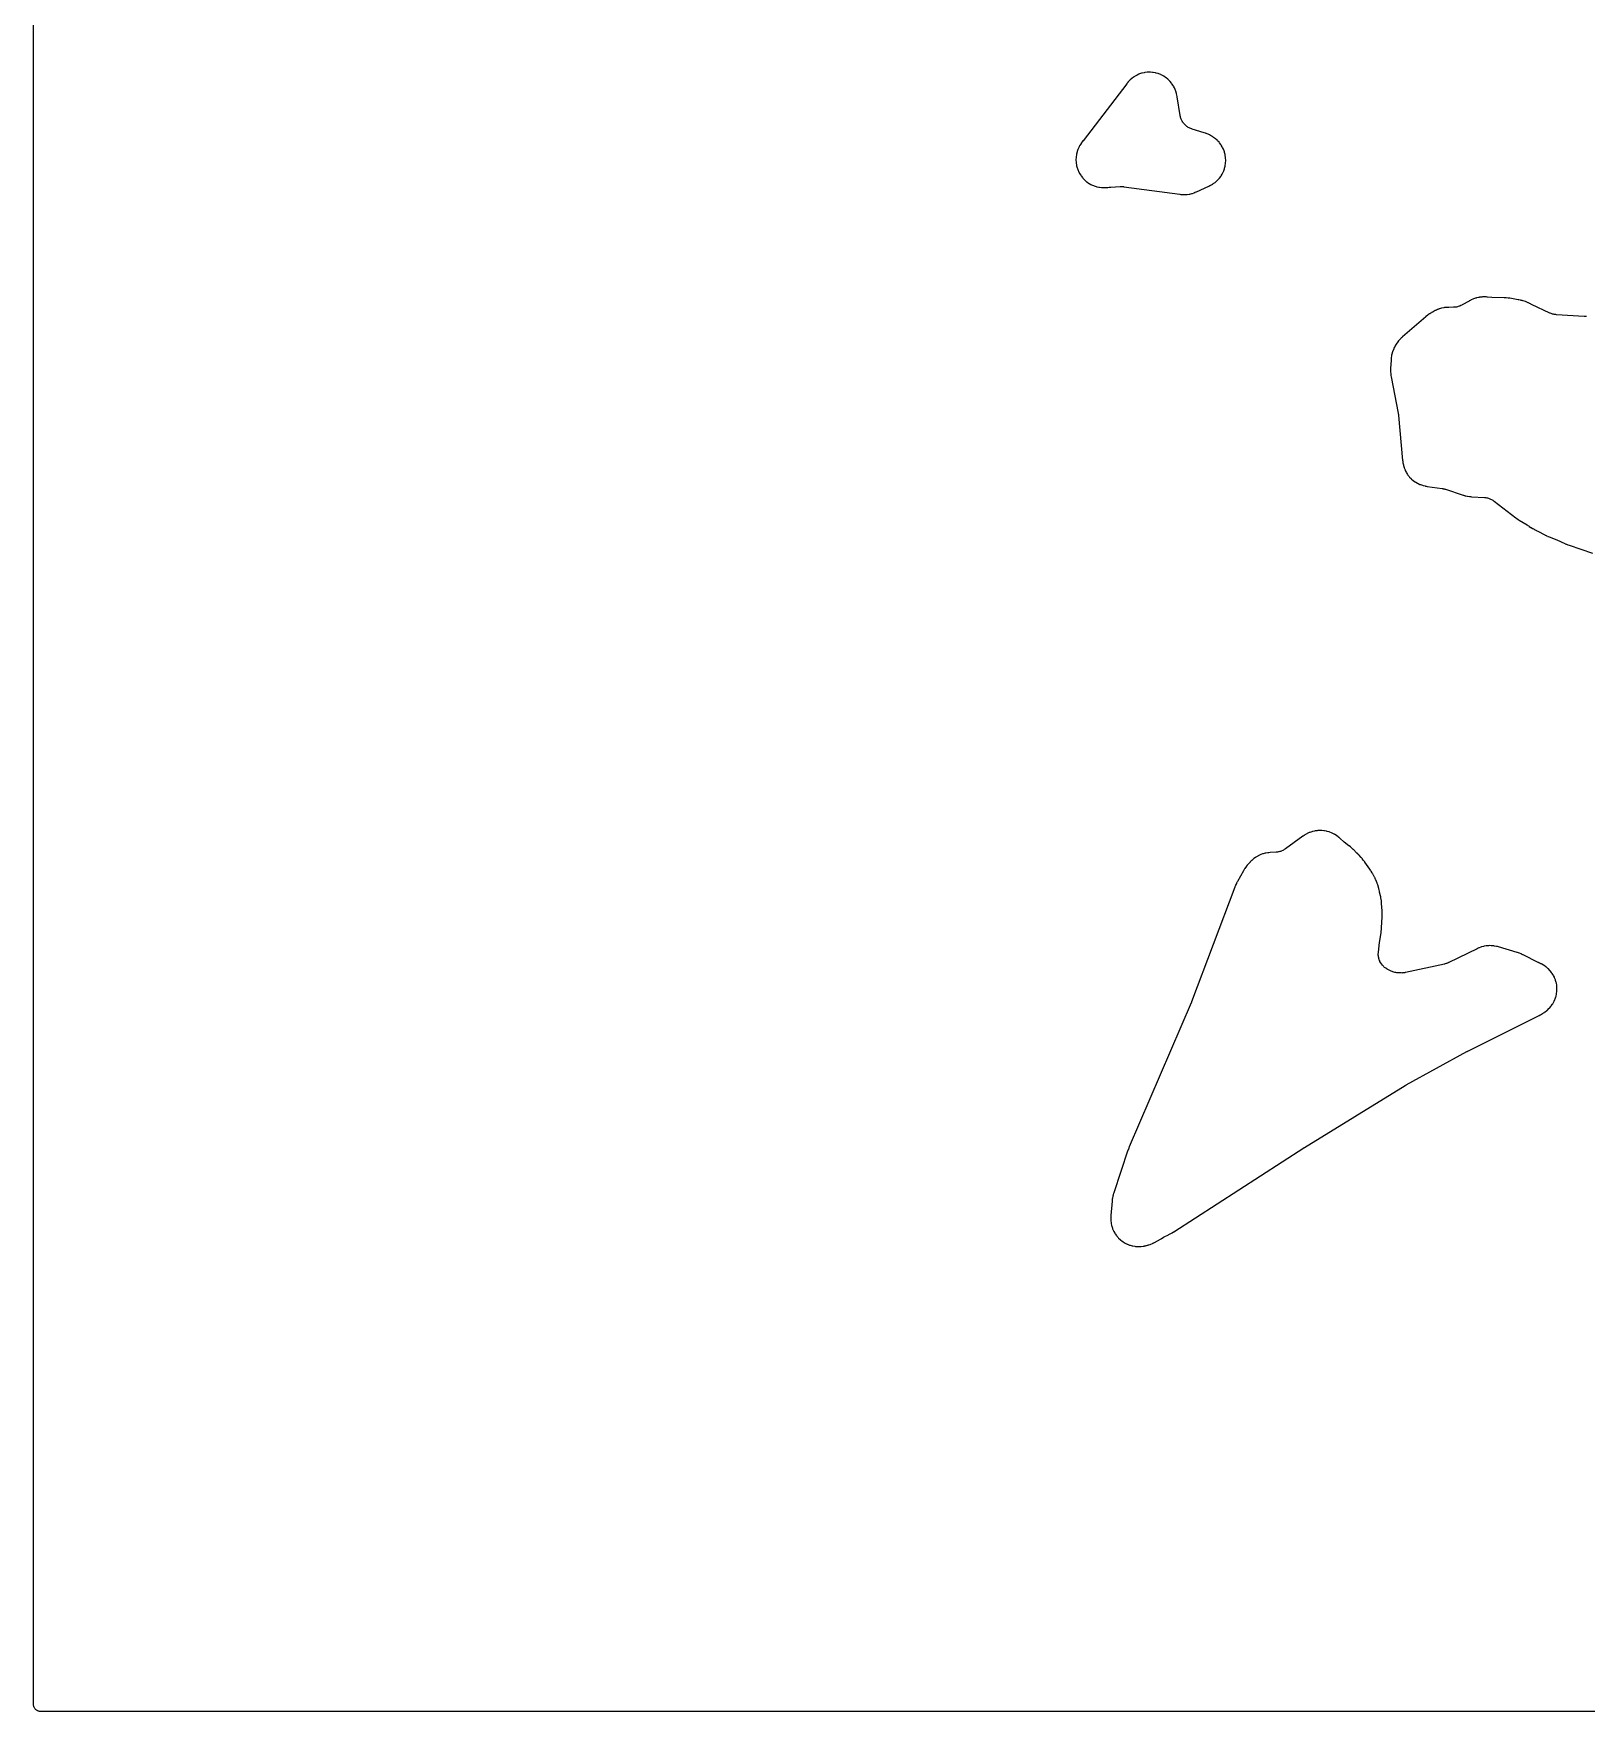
# Model space of a CAD drawing. Header units: millimetres. Extents: x 0 to 300, y 0 to 300.
# Drawn here: x -0.1 to 138.9, y -0.1 to 150 of the extents above; entities that cross this region are included whole.
import ezdxf

# ---------------------------------------------------------------- set-up
doc = ezdxf.new("R2010")
doc.units = ezdxf.units.MM
doc.layers.add('CUT', color=7, linetype='CONTINUOUS')

msp = doc.modelspace()

# ---------------------------------------------------------------- linework, layer by layer
at = {"layer": 'CUT'}
for points in [[(298.5045, -0.0625), (1.4375, -0.0625), (0.5522, -0.0625), (0.4788, -0.0589), (0.4206, -0.0503), (0.3635, -0.036), (0.3082, -0.0162), (0.255, 0.009), (0.2046, 0.0392), (0.1573, 0.0743), (0.1137, 0.1137), (0.0743, 0.1573), (0.0392, 0.2046), (0.009, 0.255), (-0.0162, 0.3082), (-0.036, 0.3635), (-0.0503, 0.4206), (-0.0589, 0.4788), (-0.0625, 0.5522), (-0.0625, 1.4375), (-0.0625, 298.5625)], [(138.8644, 124.6873), (138.8352, 124.6913), (138.778, 124.6975), (138.7634, 124.6989), (138.668, 124.7069), (138.6533, 124.708), (136.166, 124.856), (136.1238, 124.8595), (136.0466, 124.8677), (135.963, 124.8807), (135.9077, 124.8919), (135.8257, 124.9127), (135.7717, 124.929), (135.692, 124.9574), (135.6202, 124.9868), (135.5814, 125.0038), (133.9274, 125.7742), (133.8663, 125.8093), (133.8515, 125.8174), (133.7549, 125.8693), (133.74, 125.8771), (133.6811, 125.9066), (133.6506, 125.9209), (133.4522, 126.0068), (133.3889, 126.0301), (133.1822, 126.0932), (133.1497, 126.1021), (133.0933, 126.1159), (133.0183, 126.136), (132.9675, 126.1473), (132.8035, 126.1765), (132.7778, 126.1805), (132.7501, 126.1842), (132.0085, 126.322), (131.9966, 126.3241), (131.9192, 126.3368), (131.9073, 126.3387), (131.8606, 126.3454), (131.8366, 126.3484), (131.6806, 126.3646), (131.6566, 126.3666), (131.6095, 126.3695), (131.5974, 126.3702), (131.519, 126.3735), (131.507, 126.3739), (130.3806, 126.3996), (129.9938, 126.4342), (129.9778, 126.4354), (129.8741, 126.4419), (129.8582, 126.4427), (129.7958, 126.4449), (129.7639, 126.4452), (129.5591, 126.4416), (129.4953, 126.4371), (129.292, 126.4118), (129.2604, 126.407), (129.2305, 126.4016), (129.2007, 126.3955), (129.0086, 126.351), (128.9793, 126.3434), (128.9595, 126.3377), (128.932, 126.3292), (128.7576, 126.2701), (128.7041, 126.2491), (128.5361, 126.1737), (128.5101, 126.1613), (128.4601, 126.1359), (128.4474, 126.1292), (128.3651, 126.0849), (128.3526, 126.078), (127.7351, 125.7261), (127.6947, 125.7044), (127.6197, 125.6666), (127.5359, 125.6296), (127.4789, 125.6078), (127.3918, 125.5795), (127.3329, 125.5636), (127.2433, 125.5443), (127.1831, 125.5345), (127.092, 125.5244), (127.0082, 125.5194), (126.9624, 125.5178), (126.5391, 125.5142), (126.5251, 125.5139), (126.4337, 125.511), (126.4197, 125.5104), (126.3648, 125.5074), (126.3368, 125.5051), (126.1575, 125.4867), (126.1019, 125.4784), (125.9275, 125.4437), (125.8729, 125.4302), (125.7002, 125.3787), (125.6734, 125.37), (125.6216, 125.3519), (125.6083, 125.3471), (125.5498, 125.325), (125.5487, 125.3246), (125.521, 125.3134), (125.433, 125.2752), (125.4167, 125.2678), (125.3588, 125.2405), (125.3288, 125.2253), (125.1388, 125.1226), (125.0973, 125.097), (124.992, 125.0379), (124.9789, 125.0303), (124.8947, 124.9802), (124.8819, 124.9723), (124.832, 124.9409), (124.8069, 124.9242), (124.6466, 124.8116), (124.6224, 124.7937), (124.5759, 124.7575), (124.5642, 124.7481), (124.4884, 124.6858), (124.4769, 124.6761), (122.3853, 122.8682), (122.3733, 122.8576), (122.2963, 122.7873), (122.2846, 122.7764), (122.2395, 122.733), (122.217, 122.7101), (122.0767, 122.5599), (122.0355, 122.5108), (121.9138, 122.3487), (121.8781, 122.2954), (121.7729, 122.1189), (121.7573, 122.0909), (121.7282, 122.0355), (121.7209, 122.0212), (121.6749, 121.9277), (121.668, 121.9132), (121.6248, 121.8191), (121.619, 121.806), (121.5822, 121.7207), (121.5768, 121.7075), (121.5559, 121.6557), (121.5459, 121.6289), (121.4856, 121.4558), (121.4694, 121.401), (121.4265, 121.2254), (121.4156, 121.1693), (121.3892, 120.988), (121.3858, 120.9596), (121.3804, 120.904), (121.3792, 120.8898), (121.3724, 120.7971), (121.3716, 120.7828), (121.3351, 120.041), (121.3345, 120.0231), (121.3323, 119.9065), (121.3322, 119.8885), (121.333, 119.8186), (121.3344, 119.7827), (121.3508, 119.5503), (121.3544, 119.5146), (121.3635, 119.4453), (121.3661, 119.4275), (121.3847, 119.3124), (121.3879, 119.2948), (122.0104, 116.0606), (122.0124, 116.0497), (122.017, 116.0243), (122.0189, 116.0135), (122.0211, 116.0001), (122.0229, 115.9892), (122.0268, 115.9637), (122.0284, 115.9528), (122.0302, 115.9402), (122.0317, 115.9293), (122.035, 115.9037), (122.0364, 115.8927), (122.0379, 115.8793), (122.0391, 115.8683), (122.0418, 115.8427), (122.0429, 115.8317), (122.4131, 111.8154), (122.4145, 111.8011), (122.4253, 111.7086), (122.4271, 111.6944), (122.4349, 111.639), (122.4396, 111.6107), (122.4738, 111.4302), (122.4872, 111.3745), (122.5378, 111.2005), (122.5564, 111.1463), (122.6234, 110.9779), (122.6471, 110.9257), (122.7298, 110.7645), (122.7584, 110.7148), (122.8561, 110.5623), (122.8893, 110.5155), (123.0011, 110.373), (123.0386, 110.3296), (123.1635, 110.1984), (123.205, 110.1588), (123.3418, 110.0401), (123.3869, 110.0047), (123.5345, 109.8995), (123.5827, 109.8685), (123.7396, 109.778), (123.7905, 109.7517), (123.9554, 109.6766), (124.0086, 109.6553), (124.1799, 109.5962), (124.2349, 109.5801), (124.4135, 109.537), (124.4415, 109.531), (124.4965, 109.5205), (124.5106, 109.5179), (124.6025, 109.5026), (124.6166, 109.5005), (125.9359, 109.3129), (125.9457, 109.3115), (125.961, 109.3092), (125.9861, 109.3049), (126.0197, 109.2988), (126.0494, 109.2929), (126.0729, 109.2877), (126.0864, 109.2847), (126.0913, 109.2836), (126.1202, 109.2763), (126.1842, 109.2591), (126.2224, 109.2479), (126.2352, 109.2439), (126.2446, 109.2408), (127.8355, 108.7175), (127.8478, 108.7136), (127.9276, 108.6893), (127.9399, 108.6856), (127.9883, 108.672), (128.0131, 108.6656), (128.1734, 108.6277), (128.2238, 108.618), (128.3868, 108.594), (128.4123, 108.5908), (128.4622, 108.5856), (128.475, 108.5844), (128.5582, 108.5775), (128.571, 108.5766), (129.7289, 108.506), (129.7731, 108.5022), (129.854, 108.4933), (129.9417, 108.4792), (129.9995, 108.4669), (130.0853, 108.4442), (130.1417, 108.4263), (130.2249, 108.3953), (130.2792, 108.3719), (130.3589, 108.3328), (130.4107, 108.3042), (130.4862, 108.2575), (130.5531, 108.2113), (130.5891, 108.1852), (132.5319, 106.6984), (132.5441, 106.6893), (132.6242, 106.6311), (132.6367, 106.6223), (132.7391, 106.5519), (132.7517, 106.5435), (132.8347, 106.4895), (132.8475, 106.4813), (133.5455, 106.0518), (133.59, 106.0194), (133.6077, 106.007), (133.724, 105.9284), (133.7421, 105.9167), (133.8915, 105.8235), (133.91, 105.8124), (134.0317, 105.7424), (134.0506, 105.732), (134.0517, 105.7314), (134.1749, 105.6664), (134.2408, 105.6286), (134.257, 105.6196), (134.3904, 105.5485), (134.4068, 105.5401), (134.5148, 105.4867), (134.5196, 105.4844), (135.1401, 105.1569), (135.1551, 105.1492), (135.2535, 105.1007), (135.2687, 105.0935), (135.3938, 105.0362), (135.4093, 105.0294), (135.5102, 104.9866), (135.5258, 104.9802), (136.2177, 104.7092), (136.9318, 104.3833), (136.9468, 104.3767), (137.0447, 104.3352), (137.0599, 104.3291), (137.1841, 104.2803), (137.1995, 104.2746), (137.2995, 104.2385), (137.315, 104.2331), (139.4049, 103.5427)]]:
    msp.add_lwpolyline(points, dxfattribs=at)
for points in [[(93.2468, 138.1787), (93.2944, 137.9959), (93.3123, 137.9388), (93.3779, 137.7617), (93.4014, 137.7067), (93.4842, 137.537), (93.5131, 137.4846), (93.6124, 137.324), (93.6463, 137.2748), (93.7611, 137.1248), (93.7998, 137.0792), (93.9289, 136.9413), (93.9719, 136.8998), (94.1141, 136.7755), (94.161, 136.7385), (94.3149, 136.6289), (94.3653, 136.5967), (94.5293, 136.503), (94.5826, 136.476), (94.7552, 136.3991), (94.8109, 136.3775), (94.9902, 136.3182), (95.0478, 136.3022), (95.2321, 136.261), (95.291, 136.2509), (95.4786, 136.2282), (95.5382, 136.2239), (95.7271, 136.22), (95.7868, 136.2218), (95.9777, 136.2368), (96.0074, 136.2399), (96.05, 136.2454), (96.168, 136.2605), (96.1914, 136.2632), (96.2462, 136.2687), (96.2683, 136.2706), (96.2751, 136.2711), (96.2968, 136.2725), (96.3061, 136.273), (97.1386, 136.3177), (97.1492, 136.3182), (97.1657, 136.3189), (97.1928, 136.3196), (97.2292, 136.32), (97.2616, 136.3198), (97.2873, 136.3192), (97.3019, 136.3187), (97.3074, 136.3185), (97.3391, 136.3166), (97.4096, 136.3113), (97.4518, 136.307), (97.466, 136.3053), (97.4765, 136.3039), (102.4745, 135.6257), (102.4884, 135.6239), (102.5792, 135.6138), (102.5932, 135.6124), (102.6479, 135.6076), (102.676, 135.6057), (102.8561, 135.5983), (102.9123, 135.5987), (103.0898, 135.608), (103.1458, 135.6136), (103.3217, 135.6395), (103.3769, 135.6503), (103.5495, 135.6926), (103.6035, 135.7085), (103.7738, 135.7676), (103.8001, 135.7774), (103.8511, 135.7978), (103.8641, 135.8032), (103.9481, 135.8391), (103.961, 135.8448), (105.0696, 136.35), (105.083, 136.3563), (105.1702, 136.3987), (105.1836, 136.4054), (105.2353, 136.4322), (105.2614, 136.4465), (105.4266, 136.5426), (105.4766, 136.5752), (105.6293, 136.6857), (105.6758, 136.723), (105.8168, 136.8482), (105.8594, 136.8899), (105.9873, 137.0284), (106.0255, 137.0742), (106.139, 137.2247), (106.1725, 137.2741), (106.2705, 137.4351), (106.2989, 137.4875), (106.3805, 137.6575), (106.4035, 137.7125), (106.4678, 137.8897), (106.4853, 137.9468), (106.5316, 138.1295), (106.5434, 138.188), (106.5714, 138.3744), (106.5773, 138.4337), (106.5866, 138.622), (106.5866, 138.6817), (106.5772, 138.8699), (106.5712, 138.9293), (106.5432, 139.1157), (106.5314, 139.1742), (106.4849, 139.3569), (106.4674, 139.4139), (106.4031, 139.5911), (106.3799, 139.646), (106.2983, 139.816), (106.2699, 139.8684), (106.1718, 140.0294), (106.1383, 140.0787), (106.0247, 140.2292), (105.9865, 140.2749), (105.8585, 140.4134), (105.8159, 140.4551), (105.6729, 140.5819), (105.6501, 140.6012), (105.6047, 140.6376), (105.5929, 140.6468), (105.5243, 140.699), (105.4987, 140.7175), (105.4173, 140.7729), (105.4035, 140.7821), (105.3489, 140.8171), (105.3204, 140.8343), (105.1351, 140.9392), (105.0756, 140.9687), (104.8798, 141.0524), (104.8489, 141.0647), (104.788, 141.0868), (104.7723, 141.0923), (104.6698, 141.1264), (104.6539, 141.1314), (103.5884, 141.4535), (103.5426, 141.4687), (103.4596, 141.4987), (103.3707, 141.5363), (103.3131, 141.5645), (103.2288, 141.6114), (103.1745, 141.6456), (103.0957, 141.7013), (103.0453, 141.7411), (102.973, 141.8049), (102.9211, 141.8558), (102.859, 141.9233), (102.8193, 141.9711), (102.7671, 142.0406), (102.7346, 142.0885), (102.6893, 142.1627), (102.6616, 142.2135), (102.6237, 142.2917), (102.601, 142.3449), (102.5709, 142.4264), (102.5534, 142.4815), (102.5312, 142.5656), (102.5147, 142.6434), (102.5066, 142.6861), (102.2369, 144.3425), (102.2335, 144.3615), (102.2093, 144.4848), (102.2053, 144.5037), (102.1819, 144.6056), (102.1732, 144.6388), (102.1123, 144.8483), (102.0911, 144.909), (102.0201, 145.0816), (101.9945, 145.1358), (101.9054, 145.3029), (101.8746, 145.3543), (101.7693, 145.5116), (101.7335, 145.5597), (101.613, 145.7058), (101.5726, 145.75), (101.4381, 145.8833), (101.3935, 145.9233), (101.2464, 146.0426), (101.1981, 146.0779), (101.0398, 146.1819), (100.9882, 146.2123), (100.8203, 146.3), (100.7659, 146.325), (100.5902, 146.3955), (100.5336, 146.415), (100.3517, 146.4677), (100.2934, 146.4814), (100.1071, 146.5157), (100.0477, 146.5236), (99.859, 146.5391), (99.7991, 146.541), (99.6098, 146.5376), (99.55, 146.5335), (99.362, 146.5113), (99.3029, 146.5013), (99.118, 146.4604), (99.0603, 146.4445), (98.8804, 146.3854), (98.8245, 146.3639), (98.6514, 146.2871), (98.5979, 146.2601), (98.4333, 146.1665), (98.3828, 146.1343), (98.2283, 146.0247), (98.1813, 145.9876), (98.0386, 145.8632), (97.9954, 145.8216), (97.864, 145.6816), (97.8441, 145.6593), (97.8062, 145.6147), (97.7967, 145.6032), (97.7355, 145.5274), (97.7263, 145.5156), (93.8183, 140.4172), (93.8083, 140.4037), (93.7445, 140.3155), (93.7349, 140.3018), (93.658, 140.189), (93.6488, 140.175), (93.59, 140.0834), (93.5812, 140.0692), (93.576, 140.0606), (93.5685, 140.0477), (93.5204, 139.9633), (93.5132, 139.9502), (93.4856, 139.8988), (93.4721, 139.8721), (93.3901, 139.6991), (93.3672, 139.6438), (93.3037, 139.4659), (93.2864, 139.4087), (93.2409, 139.2254), (93.2294, 139.1668), (93.2023, 138.9798), (93.1967, 138.9203), (93.1883, 138.7316), (93.1887, 138.6718), (93.1992, 138.4832), (93.2054, 138.4238), (93.2346, 138.2372)], [(101.6297, 42.6511), (101.7822, 42.735), (101.8008, 42.7456), (101.9199, 42.8168), (101.9381, 42.828), (113.5794, 50.3545), (113.5896, 50.361), (113.5984, 50.3666), (113.6044, 50.3704), (113.6188, 50.3794), (113.625, 50.3832), (122.6459, 55.9115), (122.6582, 55.919), (122.671, 55.9266), (122.6753, 55.9292), (122.6857, 55.9354), (122.6903, 55.9381), (122.6955, 55.9411), (122.7, 55.9438), (122.7106, 55.9499), (122.7146, 55.9521), (122.7232, 55.957), (122.7355, 55.9639), (122.7409, 55.9669), (128.1519, 58.9458), (128.1626, 58.9517), (128.1733, 58.9575), (128.1865, 58.9646), (128.195, 58.969), (128.2082, 58.976), (128.2146, 58.9792), (128.2189, 58.9814), (128.2299, 58.987), (128.2346, 58.9894), (134.6291, 62.1873), (134.6419, 62.194), (134.7249, 62.238), (134.7376, 62.2449), (134.8405, 62.3027), (134.853, 62.31), (134.9338, 62.358), (134.9462, 62.3655), (134.9952, 62.3962), (135.0076, 62.4043), (135.0879, 62.4574), (135.1001, 62.4657), (135.1475, 62.4988), (135.1714, 62.5164), (135.3215, 62.6326), (135.3664, 62.6711), (135.5024, 62.7997), (135.5434, 62.8425), (135.6661, 62.9839), (135.7026, 63.0305), (135.8107, 63.1833), (135.8425, 63.2333), (135.935, 63.396), (135.9617, 63.4489), (136.0378, 63.62), (136.0591, 63.6752), (136.1179, 63.8529), (136.1337, 63.91), (136.1747, 64.0926), (136.1848, 64.151), (136.2076, 64.3368), (136.2119, 64.3958), (136.2163, 64.583), (136.2147, 64.6422), (136.2006, 64.8289), (136.1933, 64.8876), (136.1609, 65.072), (136.1477, 65.1297), (136.0973, 65.31), (136.0785, 65.3662), (136.0106, 65.5406), (135.9864, 65.5946), (135.9015, 65.7615), (135.8721, 65.8129), (135.7713, 65.9706), (135.7369, 66.0189), (135.621, 66.1658), (135.5821, 66.2105), (135.4522, 66.3453), (135.4091, 66.3859), (135.2666, 66.5073), (135.2197, 66.5434), (135.0659, 66.6502), (135.0157, 66.6815), (134.8499, 66.7738), (134.8236, 66.7876), (134.7718, 66.8132), (134.7584, 66.8196), (134.6711, 66.8601), (134.6576, 66.8661), (134.6451, 66.8716), (134.6325, 66.8771), (134.6031, 66.8904), (134.5906, 66.8962), (134.5836, 66.8995), (134.5724, 66.9049), (134.5466, 66.9175), (134.5355, 66.923), (133.1881, 67.6031), (133.1761, 67.6091), (133.0974, 67.6466), (133.0852, 67.6522), (133.0374, 67.6737), (133.0128, 67.6842), (132.8508, 67.7485), (132.8257, 67.7578), (132.7762, 67.775), (132.7635, 67.7792), (132.6805, 67.8059), (132.6677, 67.8098), (130.9874, 68.3089), (130.974, 68.3127), (130.8867, 68.3364), (130.8733, 68.3399), (130.8205, 68.3529), (130.7933, 68.359), (130.6184, 68.3937), (130.5634, 68.402), (130.3883, 68.4201), (130.3328, 68.4233), (130.1568, 68.4251), (130.1012, 68.4231), (129.9259, 68.4086), (129.8707, 68.4014), (129.6974, 68.3708), (129.6432, 68.3586), (129.4735, 68.312), (129.4206, 68.2948), (129.2537, 68.2318), (129.2279, 68.2214), (129.178, 68.1999), (129.1652, 68.1942), (129.083, 68.1565), (129.0705, 68.1505), (126.5492, 66.9217), (126.5372, 66.9159), (126.5209, 66.9083), (126.472, 66.8871), (126.3894, 66.8541), (126.3526, 66.8404), (126.3152, 66.8283), (126.23, 66.8028), (126.1784, 66.7891), (126.161, 66.7849), (126.1479, 66.782), (122.6689, 66.0171), (122.6582, 66.0148), (122.6416, 66.0114), (122.6141, 66.0061), (122.5771, 65.9996), (122.5441, 65.9945), (122.5395, 65.9939), (122.4811, 65.9878), (122.4014, 65.9821), (122.3255, 65.98), (122.272, 65.9807), (122.2276, 65.9824), (122.2132, 65.9833), (122.2023, 65.9841), (121.9303, 66.0045), (121.8824, 66.0094), (121.7949, 66.0207), (121.7002, 66.0381), (121.6379, 66.0531), (121.5456, 66.0806), (121.4852, 66.1021), (121.3964, 66.1393), (121.3169, 66.1776), (121.2741, 66.1997), (121.0273, 66.3356), (120.9893, 66.3578), (120.9206, 66.4001), (120.848, 66.4499), (120.8013, 66.4854), (120.734, 66.542), (120.691, 66.5819), (120.6295, 66.6449), (120.5906, 66.6887), (120.5355, 66.7574), (120.5011, 66.8049), (120.453, 66.8786), (120.4234, 66.9292), (120.3827, 67.0073), (120.3582, 67.0606), (120.3254, 67.1423), (120.3062, 67.1976), (120.2815, 67.2822), (120.2678, 67.3392), (120.2515, 67.4257), (120.2435, 67.4837), (120.2357, 67.5714), (120.2333, 67.63), (120.2341, 67.718), (120.2388, 67.7986), (120.2425, 67.8425), (120.337, 68.7219), (120.484, 69.5815), (120.4867, 69.5993), (120.503, 69.7152), (120.5052, 69.7331), (120.5212, 69.8791), (120.5229, 69.897), (120.5321, 70.0137), (120.5333, 70.0317), (120.5818, 71.0178), (120.5823, 71.0236), (120.5833, 71.0373), (120.5866, 71.0907), (120.5876, 71.1181), (120.588, 71.145), (120.5889, 71.1623), (120.5894, 71.1769), (120.5918, 71.2722), (120.592, 71.2869), (120.592, 71.3441), (120.5913, 71.3735), (120.582, 71.5637), (120.5799, 71.593), (120.5743, 71.6499), (120.5727, 71.6645), (120.5644, 71.7325), (120.5173, 72.354), (120.5161, 72.367), (120.5079, 72.4514), (120.5065, 72.4644), (120.5004, 72.515), (120.4968, 72.5408), (120.4693, 72.7082), (120.4645, 72.7338), (120.4541, 72.7838), (120.4513, 72.7965), (120.4321, 72.8791), (120.429, 72.8918), (120.3466, 73.215), (120.3383, 73.2715), (120.3354, 73.2895), (120.3146, 73.4058), (120.3111, 73.4236), (120.2966, 73.493), (120.288, 73.5283), (120.2256, 73.7559), (120.215, 73.7907), (120.1921, 73.8578), (120.186, 73.8749), (120.1446, 73.9855), (120.1379, 74.0024), (120.0048, 74.3275), (119.9981, 74.3432), (119.9534, 74.444), (119.9463, 74.4594), (119.9178, 74.5192), (119.9023, 74.5494), (119.7962, 74.7427), (119.7791, 74.772), (119.744, 74.8281), (119.7348, 74.8424), (119.7132, 74.8748), (119.7098, 74.8815), (119.6856, 74.9281), (119.6726, 74.9516), (119.5851, 75.1027), (119.5712, 75.1257), (119.5428, 75.1699), (119.5355, 75.1811), (119.4867, 75.2536), (119.4791, 75.2647), (119.0275, 75.9047), (119.021, 75.9136), (118.9755, 75.9757), (118.9686, 75.9849), (118.938, 76.025), (118.9229, 76.044), (118.8261, 76.1607), (118.8108, 76.1784), (118.7837, 76.2086), (118.7762, 76.2168), (118.7244, 76.2725), (118.7159, 76.2814), (118.7108, 76.2866), (118.6896, 76.3132), (118.667, 76.3399), (118.5152, 76.5089), (118.4911, 76.5342), (118.4427, 76.5822), (118.4301, 76.5944), (118.347, 76.672), (118.3341, 76.6837), (118.2741, 76.7366), (118.007, 77.0118), (117.992, 77.0267), (117.893, 77.1218), (117.8775, 77.1361), (117.7491, 77.251), (117.7331, 77.2648), (117.6277, 77.3527), (117.6112, 77.3659), (117.1883, 77.6937), (116.7896, 78.0451), (116.7812, 78.0524), (116.7216, 78.103), (116.7126, 78.1105), (116.6729, 78.1429), (116.6535, 78.1581), (116.5312, 78.2497), (116.4898, 78.2781), (116.3447, 78.369), (116.322, 78.3825), (116.3068, 78.3911), (116.281, 78.4049), (116.1136, 78.4892), (116.0601, 78.5129), (115.8877, 78.5796), (115.8322, 78.598), (115.654, 78.6476), (115.597, 78.6605), (115.4149, 78.6925), (115.3569, 78.6998), (115.1726, 78.714), (115.1418, 78.7148), (115.0744, 78.7193), (115.0151, 78.7203), (114.8276, 78.7141), (114.7685, 78.7092), (114.5826, 78.6845), (114.5243, 78.6738), (114.3417, 78.6309), (114.2847, 78.6145), (114.1073, 78.5538), (114.0521, 78.5318), (113.8816, 78.4539), (113.8289, 78.4266), (113.6646, 78.3309), (113.6394, 78.3153), (113.5908, 78.2837), (113.5785, 78.2755), (113.499, 78.2209), (113.4869, 78.2124), (111.9193, 77.078), (111.8842, 77.0539), (111.819, 77.0112), (111.7456, 76.968), (111.6954, 76.9416), (111.6183, 76.9056), (111.5659, 76.884), (111.4857, 76.8554), (111.4315, 76.839), (111.3489, 76.8181), (111.2934, 76.8068), (111.2093, 76.7938), (111.1317, 76.7855), (111.0893, 76.782), (110.5602, 76.751), (110.5459, 76.75), (110.4528, 76.7423), (110.4385, 76.7409), (110.3827, 76.735), (110.3542, 76.7312), (110.1722, 76.7029), (110.1159, 76.6913), (109.9398, 76.6463), (109.8849, 76.6295), (109.714, 76.5678), (109.6609, 76.5458), (109.4966, 76.4681), (109.4459, 76.441), (109.2899, 76.348), (109.242, 76.3162), (109.0955, 76.2086), (109.0509, 76.1724), (108.9136, 76.0497), (108.8926, 76.03), (108.8526, 75.9907), (108.8425, 75.9805), (108.7775, 75.9134), (108.7676, 75.9029), (108.7633, 75.8983), (108.602, 75.7236), (108.59, 75.7102), (108.5133, 75.6221), (108.5017, 75.6083), (108.4574, 75.5541), (108.4354, 75.5256), (108.2987, 75.3364), (108.2785, 75.3067), (108.241, 75.2475), (108.2316, 75.2322), (108.1719, 75.1318), (108.163, 75.1162), (107.6277, 74.1501), (107.6174, 74.1308), (107.5532, 74.0043), (107.5437, 73.9846), (107.469, 73.8232), (107.4602, 73.8032), (107.4054, 73.6723), (107.3973, 73.6521), (103.5384, 63.4135), (103.5334, 63.4002), (103.5281, 63.3866), (103.5263, 63.382), (103.5219, 63.3709), (103.52, 63.3661), (103.5178, 63.3606), (103.5159, 63.3558), (103.5114, 63.3447), (103.5097, 63.3405), (103.5059, 63.3316), (103.5005, 63.3188), (103.4981, 63.3132), (97.9541, 50.4212), (97.9493, 50.4096), (97.9185, 50.3337), (97.9139, 50.322), (97.8773, 50.226), (97.873, 50.2142), (97.8454, 50.1371), (97.8413, 50.1252), (96.574, 46.3287), (96.5732, 46.3263), (96.5639, 46.2982), (96.5585, 46.2812), (96.525, 46.17), (96.5201, 46.1528), (96.502, 46.0855), (96.4937, 46.0507), (96.4469, 45.8233), (96.4407, 45.7881), (96.4307, 45.7191), (96.4284, 45.7014), (96.4153, 45.586), (96.4135, 45.5682), (96.3054, 44.2836), (96.3043, 44.2687), (96.2986, 44.1723), (96.2979, 44.1574), (96.2959, 44.0994), (96.2957, 44.0697), (96.2985, 43.8792), (96.3024, 43.8199), (96.3238, 43.6333), (96.3335, 43.5746), (96.3733, 43.391), (96.3887, 43.3336), (96.4465, 43.1548), (96.4675, 43.0992), (96.5427, 42.927), (96.5691, 42.8738), (96.661, 42.7099), (96.6925, 42.6595), (96.8001, 42.5055), (96.8365, 42.4585), (96.9588, 42.3159), (96.9997, 42.2727), (97.1355, 42.1429), (97.1805, 42.104), (97.3285, 41.9882), (97.3771, 41.954), (97.5358, 41.8534), (97.5875, 41.8242), (97.7554, 41.7398), (97.8098, 41.7158), (97.9852, 41.6485), (98.0417, 41.6299), (98.2229, 41.5803), (98.2809, 41.5675), (98.4661, 41.536), (98.5252, 41.529), (98.7126, 41.516), (98.772, 41.5148), (98.9598, 41.5204), (99.0191, 41.5251), (99.208, 41.5496), (99.2374, 41.5542), (99.2945, 41.5645), (99.3091, 41.5673), (99.4037, 41.5868), (99.4182, 41.59), (99.4755, 41.6033), (99.4887, 41.6065), (99.5741, 41.6284), (99.5872, 41.6319), (99.6382, 41.6462), (99.6642, 41.6541), (99.8293, 41.7086), (99.88, 41.7279), (100.0396, 41.7971), (100.0642, 41.8084), (100.1118, 41.8317), (100.1239, 41.8377), (100.2023, 41.8782), (100.2143, 41.8846), (100.7355, 42.1689), (100.7466, 42.1751), (100.8184, 42.2163), (100.8294, 42.2228), (100.8721, 42.2485), (100.8936, 42.2621), (101.0299, 42.3522), (101.0712, 42.3821), (101.0854, 42.3933), (101.4676, 42.5694), (101.4869, 42.5786), (101.6108, 42.6411)]]:
    msp.add_lwpolyline(points, close=True, dxfattribs=at)

doc.saveas('drawing.dxf')
